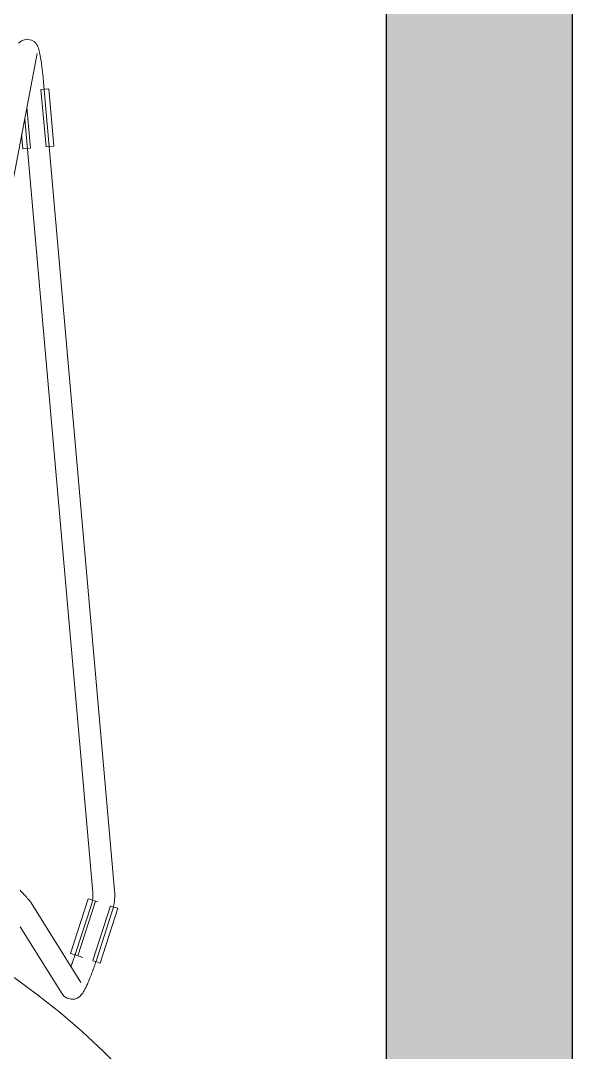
# Model space of a CAD drawing. Header units: millimetres. Extents: x 79795 to 317870, y -36033 to 97293.
# Drawn here: x 227884 to 228187, y 12592 to 13158 of the extents above; entities that cross this region are included whole.
import ezdxf

# ---------------------------------------------------------------- set-up
doc = ezdxf.new("R2010")
doc.units = ezdxf.units.MM
doc.header["$MEASUREMENT"] = 0
for name, color, linetype, lineweight in [('CSM-STL-XX-ZZ-M3-A-XXXX-00001_detached _19_04_21__rvt-1-Level 4$0$A-WALL-PATT', 7, 'CONTINUOUS', 9), ('CSM-STL-XX-ZZ-M3-A-XXXX-00001_detached _19_04_21__rvt-1-Level 4$0$I-WALL', 7, 'CONTINUOUS', 9), ('I-FURN', 8, 'CONTINUOUS', 9)]:
    doc.layers.add(name, color=color, linetype=linetype, lineweight=lineweight)

msp = doc.modelspace()

# ---------------------------------------------------------------- hatches: boundary and pattern name
at = {"layer": 'CSM-STL-XX-ZZ-M3-A-XXXX-00001_detached _19_04_21__rvt-1-Level 4$0$A-WALL-PATT'}
msp.add_hatch(color=256, dxfattribs=at).paths.add_polyline_path([(228084.83, 9369.33), (228186.83, 9369.33), (228186.83, 13505.33), (228084.83, 13505.33), (228084.83, 9698.01)], flags=0)

# ---------------------------------------------------------------- linework, layer by layer
at = {"layer": 'CSM-STL-XX-ZZ-M3-A-XXXX-00001_detached _19_04_21__rvt-1-Level 4$0$I-WALL', "lineweight": 30}
for p, q in [((228084.83, 13505.33), (228084.83, 9369.33)), ((228186.83, 9369.33), (228186.83, 13505.33))]:
    msp.add_line(p, q, dxfattribs=at)
at = {"layer": 'I-FURN'}
for p, q in [((227884.81, 13147.02), (227883.23, 13145.7)), ((227884.81, 13147.02), (227887.56, 13147.86)), ((227887.56, 13147.86), (227890.32, 13147.37)), ((227890.32, 13147.37), (227891.97, 13146.33)), ((227891.97, 13146.33), (227892.83, 13145.42)), ((227892.83, 13145.42), (227893.31, 13144.72)), ((227893.31, 13144.72), (227893.61, 13144.16)), ((227874.65, 13040.74), (227893.46, 13140.03)), ((227893.61, 13144.16), (227893.82, 13143.69)), ((227893.82, 13143.69), (227893.99, 13143.26)), ((227893.99, 13143.26), (227894.14, 13142.85)), ((227894.14, 13142.85), (227894.26, 13142.46)), ((227894.26, 13142.46), (227894.38, 13142.06)), ((227894.38, 13142.06), (227894.48, 13141.66)), ((227894.48, 13141.66), (227894.59, 13141.25)), ((227894.59, 13141.25), (227894.69, 13140.82)), ((227894.69, 13140.82), (227894.79, 13140.38)), ((227894.79, 13140.38), (227894.88, 13139.92)), ((227894.88, 13139.92), (227894.98, 13139.44)), ((227894.98, 13139.44), (227895.07, 13138.94)), ((227895.07, 13138.94), (227895.17, 13138.43)), ((227895.17, 13138.43), (227895.26, 13137.9)), ((227895.26, 13137.9), (227895.35, 13137.35)), ((227895.35, 13137.35), (227895.45, 13136.78)), ((227895.45, 13136.78), (227895.54, 13136.19)), ((227895.54, 13136.19), (227895.63, 13135.59)), ((227895.63, 13135.59), (227895.72, 13134.97)), ((227895.72, 13134.97), (227895.81, 13134.33)), ((227895.81, 13134.33), (227895.9, 13133.69)), ((227895.9, 13133.69), (227895.99, 13133.02)), ((227895.99, 13133.02), (227896.07, 13132.35)), ((227896.07, 13132.35), (227896.16, 13131.66)), ((227896.16, 13131.66), (227896.24, 13130.96)), ((227896.24, 13130.96), (227896.33, 13130.25)), ((227896.33, 13130.25), (227896.41, 13129.53)), ((227896.41, 13129.53), (227896.49, 13128.81)), ((227896.49, 13128.81), (227896.56, 13128.07)), ((227896.56, 13128.07), (227896.64, 13127.33)), ((227896.64, 13127.33), (227896.72, 13126.59)), ((227896.72, 13126.59), (227896.79, 13125.84)), ((227896.79, 13125.84), (227896.86, 13125.09)), ((227896.86, 13125.09), (227896.93, 13124.34)), ((227896.93, 13124.34), (227896.94, 13124.18)), ((227935.89, 12680.86), (227896.94, 13124.18)), ((227895.52, 13120.2), (227898.28, 13088.79)), ((227895.65, 13120.21), (227897.71, 13120.4)), ((227897.71, 13120.4), (227899.75, 13120.57)), ((227899.75, 13120.57), (227902.51, 13089.16)), ((227889.83, 13088.05), (227887.86, 13110.53)), ((227886.65, 13104.16), (227923.93, 12679.81)), ((227884.91, 13095.57), (227885.6, 13087.68)), ((227887.65, 13087.86), (227885.6, 13087.68)), ((227889.71, 13088.04), (227887.65, 13087.86)), ((227900.47, 13088.98), (227898.41, 13088.8)), ((227902.51, 13089.16), (227900.47, 13088.98)), ((227884.49, 12680.67), (227884.08, 12681.1)), ((227884.88, 12680.24), (227884.49, 12680.67)), ((227935.89, 12680.82), (227935.89, 12680.86)), ((227935.97, 12679.68), (227935.89, 12680.82)), ((227885.26, 12679.83), (227884.88, 12680.24)), ((227885.63, 12679.43), (227885.26, 12679.83)), ((227885.98, 12679.04), (227885.63, 12679.43)), ((227886.33, 12678.66), (227885.98, 12679.04)), ((227886.66, 12678.3), (227886.33, 12678.66)), ((227886.97, 12677.94), (227886.66, 12678.3)), ((227887.27, 12677.61), (227886.97, 12677.94)), ((227887.56, 12677.29), (227887.27, 12677.61)), ((227887.83, 12676.98), (227887.56, 12677.29)), ((227888.09, 12676.68), (227887.83, 12676.98)), ((227888.33, 12676.4), (227888.09, 12676.68)), ((227888.56, 12676.14), (227888.33, 12676.4)), ((227888.78, 12675.88), (227888.56, 12676.14)), ((227888.98, 12675.64), (227888.78, 12675.88)), ((227889.17, 12675.41), (227888.98, 12675.64)), ((227889.35, 12675.19), (227889.17, 12675.41)), ((227889.52, 12674.97), (227889.35, 12675.19)), ((227889.7, 12674.74), (227889.52, 12674.97)), ((227889.88, 12674.48), (227889.7, 12674.74)), ((227921.45, 12676.39), (227911.76, 12646.39)), ((227915.8, 12645.08), (227925.49, 12675.09)), ((227921.45, 12676.39), (227923.4, 12675.76)), ((227923.4, 12675.76), (227925.37, 12675.13)), ((227923.69, 12675.2), (227923.55, 12674.55)), ((227923.81, 12675.85), (227923.69, 12675.2)), ((227923.89, 12676.51), (227923.81, 12675.85)), ((227923.95, 12677.16), (227923.89, 12676.51)), ((227923.93, 12679.81), (227923.98, 12679.15)), ((227923.99, 12677.83), (227923.95, 12677.16)), ((227923.98, 12679.15), (227924, 12678.49)), ((227924, 12678.49), (227923.99, 12677.83)), ((227925.59, 12675.06), (227926.75, 12674.68)), ((227935.66, 12673.98), (227935.81, 12675.12)), ((227935.81, 12675.12), (227935.92, 12676.25)), ((227935.92, 12676.25), (227935.98, 12677.39)), ((227936, 12678.53), (227935.97, 12679.68)), ((227935.98, 12677.39), (227936, 12678.53)), ((227890.09, 12674.16), (227889.88, 12674.48)), ((227917.4, 12630.57), (227890.09, 12674.16)), ((227923.19, 12673.25), (227914.48, 12646.43)), ((227923.2, 12673.27), (227923.19, 12673.25)), ((227923.39, 12673.91), (227923.2, 12673.27)), ((227923.55, 12674.55), (227923.39, 12673.91)), ((227933.56, 12672.48), (227923.87, 12642.48)), ((227925.89, 12642.73), (227934.6, 12669.54)), ((227937.6, 12671.18), (227927.91, 12641.17)), ((227933.68, 12672.44), (227935.65, 12671.81)), ((227934.6, 12669.54), (227934.93, 12670.64)), ((227934.93, 12670.64), (227935.22, 12671.74)), ((227935.22, 12671.74), (227935.46, 12672.86)), ((227935.46, 12672.86), (227935.66, 12673.98)), ((227935.65, 12671.81), (227937.6, 12671.18)), ((227884.2, 12660.97), (227907.23, 12624.2)), ((227913.71, 12645.76), (227911.76, 12646.39)), ((227914.37, 12646.11), (227914.48, 12646.43)), ((227912.27, 12640.08), (227912.5, 12640.72)), ((227912.5, 12640.72), (227912.74, 12641.36)), ((227912.74, 12641.36), (227912.97, 12642.02)), ((227912.97, 12642.02), (227913.21, 12642.69)), ((227913.21, 12642.69), (227913.44, 12643.36)), ((227913.44, 12643.36), (227913.68, 12644.04)), ((227913.68, 12644.04), (227913.91, 12644.72)), ((227915.68, 12645.12), (227913.71, 12645.76)), ((227913.91, 12644.72), (227914.14, 12645.41)), ((227914.14, 12645.41), (227914.37, 12646.11)), ((227915.9, 12645.05), (227918.38, 12644.25)), ((227925.96, 12641.8), (227923.99, 12642.44)), ((227925, 12640.06), (227925.25, 12640.79)), ((227925.25, 12640.79), (227925.5, 12641.53)), ((227925.5, 12641.53), (227925.74, 12642.27)), ((227925.74, 12642.27), (227925.89, 12642.73)), ((227927.91, 12641.17), (227925.96, 12641.8)), ((227912.04, 12639.46), (227912.27, 12640.08)), ((227922.97, 12634.46), (227923.23, 12635.12)), ((227923.23, 12635.12), (227923.48, 12635.8)), ((227923.48, 12635.8), (227923.73, 12636.49)), ((227923.73, 12636.49), (227923.99, 12637.19)), ((227923.99, 12637.19), (227924.24, 12637.89)), ((227924.24, 12637.89), (227924.5, 12638.61)), ((227924.5, 12638.61), (227924.75, 12639.33)), ((227924.75, 12639.33), (227925, 12640.06)), ((227893.66, 12623.81), (227880.74, 12633.25)), ((227920.75, 12629.12), (227920.99, 12629.65)), ((227920.99, 12629.65), (227921.23, 12630.19)), ((227921.23, 12630.19), (227921.47, 12630.75)), ((227921.47, 12630.75), (227921.72, 12631.33)), ((227921.72, 12631.33), (227921.97, 12631.93)), ((227921.97, 12631.93), (227922.21, 12632.54)), ((227922.21, 12632.54), (227922.47, 12633.16)), ((227922.47, 12633.16), (227922.72, 12633.8)), ((227922.72, 12633.8), (227922.97, 12634.46)), ((227906.2, 12613.87), (227893.66, 12623.81)), ((227908.12, 12623.08), (227907.23, 12624.2)), ((227917.44, 12623.51), (227917.81, 12623.94)), ((227917.81, 12623.94), (227918.13, 12624.34)), ((227918.13, 12624.34), (227918.4, 12624.73)), ((227918.4, 12624.73), (227918.66, 12625.12)), ((227918.66, 12625.12), (227918.9, 12625.51)), ((227918.9, 12625.51), (227919.14, 12625.91)), ((227919.14, 12625.91), (227919.37, 12626.32)), ((227919.37, 12626.32), (227919.6, 12626.75)), ((227919.6, 12626.75), (227919.82, 12627.19)), ((227919.82, 12627.19), (227920.05, 12627.64)), ((227920.05, 12627.64), (227920.29, 12628.12)), ((227920.29, 12628.12), (227920.52, 12628.61)), ((227920.52, 12628.61), (227920.75, 12629.12)), ((227908.12, 12623.08), (227909.86, 12621.86)), ((227909.86, 12621.86), (227912.08, 12621.27)), ((227912.08, 12621.27), (227914.06, 12621.44)), ((227914.06, 12621.44), (227915.44, 12621.96)), ((227915.44, 12621.96), (227916.35, 12622.53)), ((227916.35, 12622.53), (227916.98, 12623.05)), ((227916.98, 12623.05), (227917.44, 12623.51)), ((227918.32, 12603.43), (227906.2, 12613.87)), ((227930.02, 12592.52), (227918.32, 12603.43)), ((227941.27, 12581.14), (227930.02, 12592.52))]:
    msp.add_line(p, q, dxfattribs=at)

doc.saveas('drawing.dxf')
